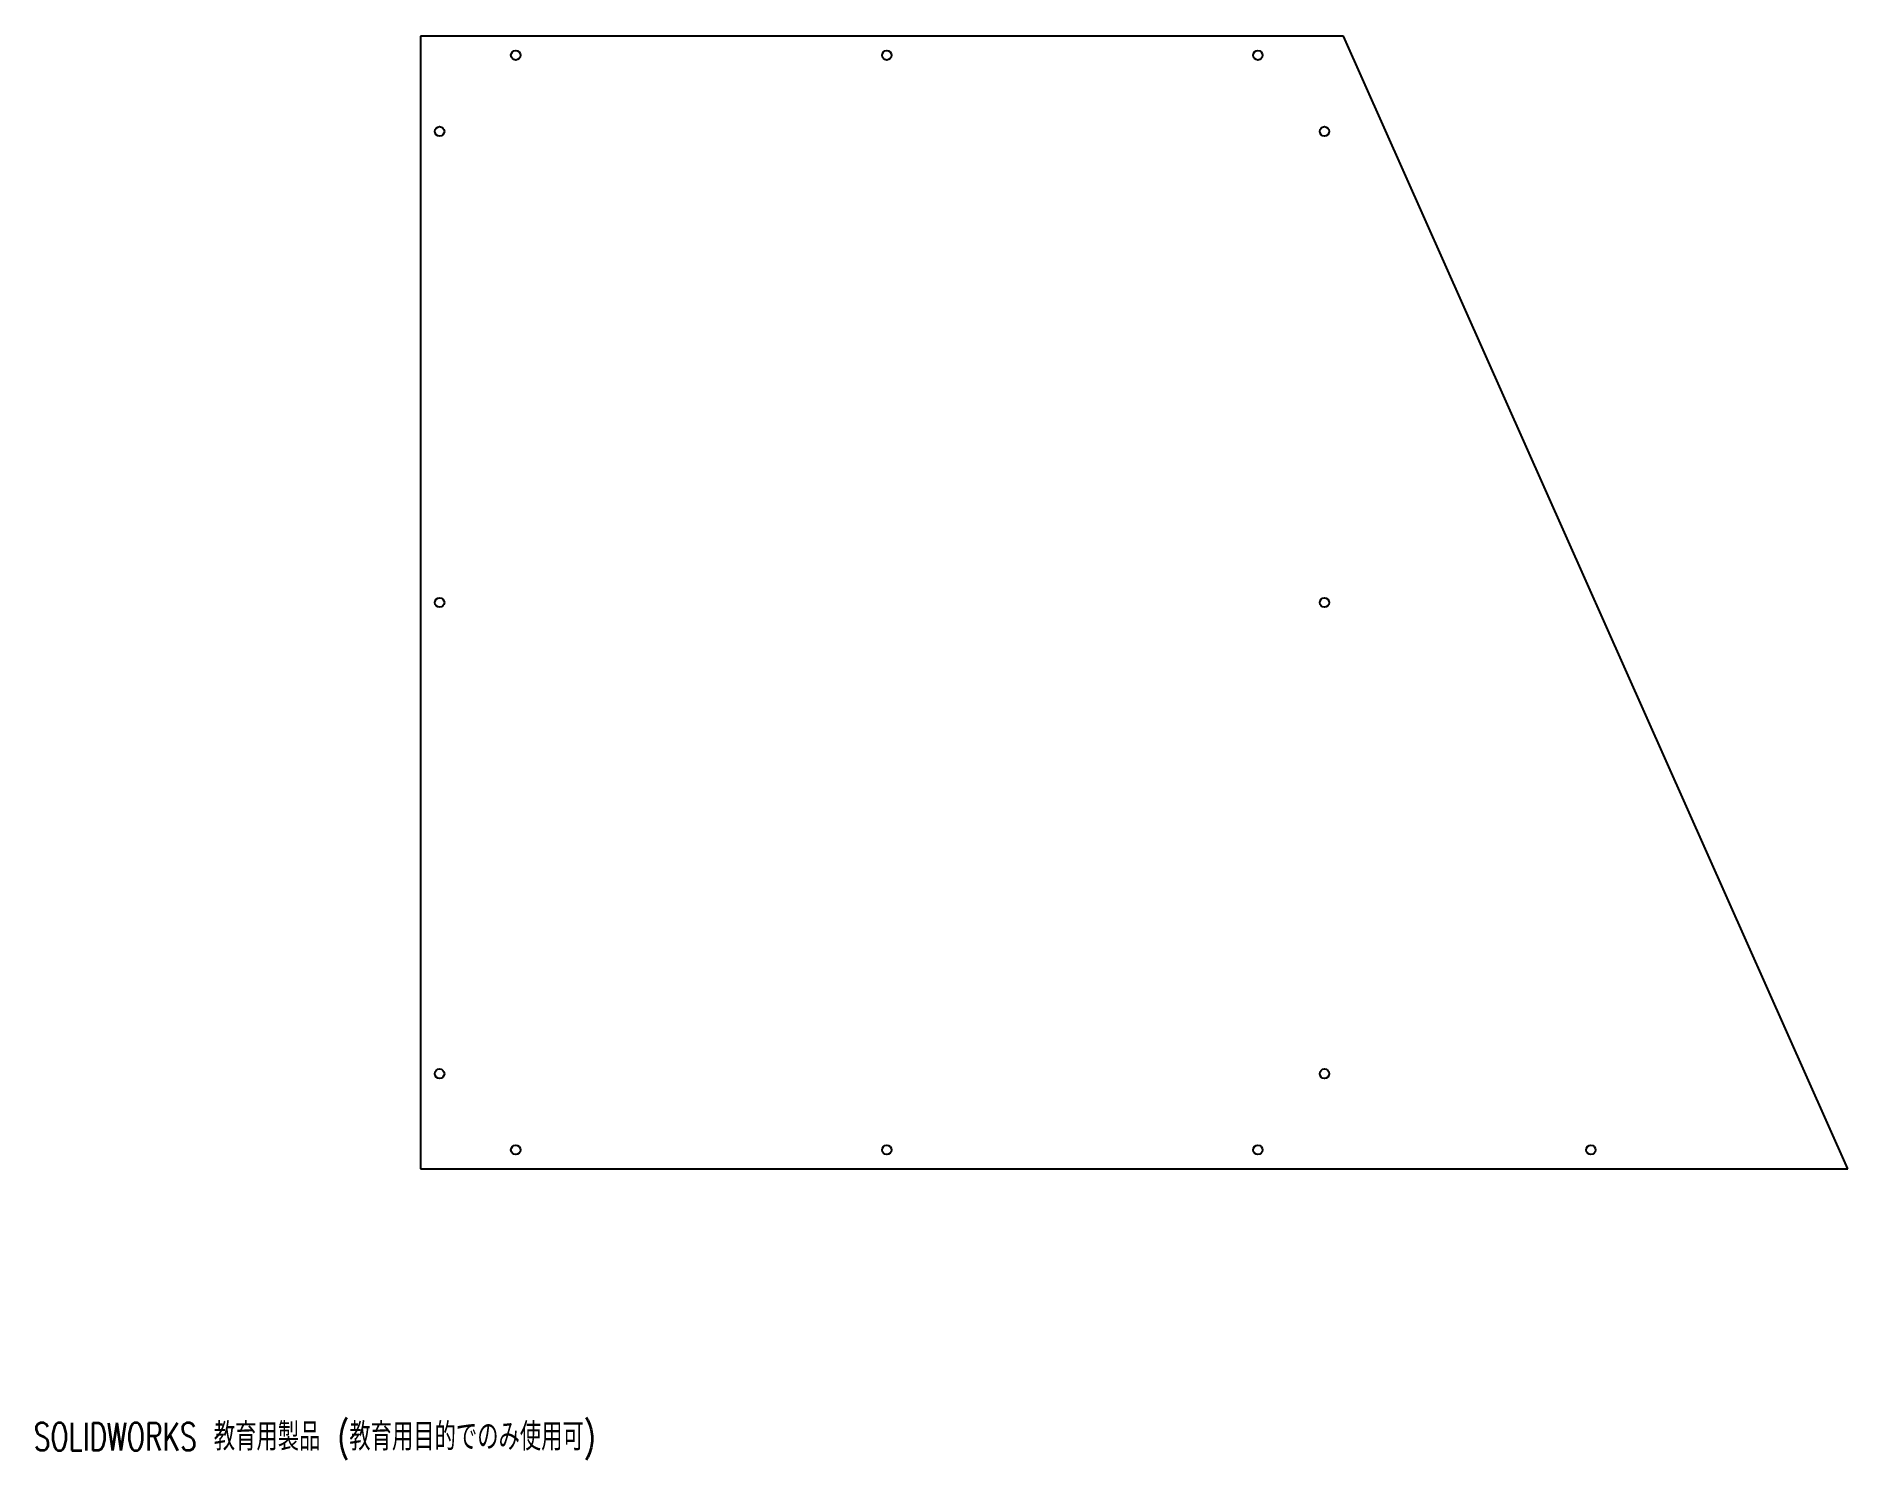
# Model space of a CAD drawing. Header units: millimetres. Extents: x 1 to 953, y -1 to 747.
import ezdxf

# ---------------------------------------------------------------- set-up
doc = ezdxf.new("R2010")
doc.units = ezdxf.units.MM
doc.styles.add('SLDTEXTSTYLE0', font='TXT', dxfattribs={"width": 0.7, "bigfont": 'bigfont'})

msp = doc.modelspace()

# ---------------------------------------------------------------- linework, layer by layer
at = {"color": 7, "linetype": 'Continuous', "lineweight": 25}
for p, q in [((203.29, 747.15), (203.29, 152.15)), ((688.29, 747.15), (203.29, 747.15)), ((953.29, 152.15), (688.29, 747.15)), ((203.29, 152.15), (953.29, 152.15))]:
    msp.add_line(p, q, dxfattribs=at)
for centre in [(253.29, 737.15), (448.29, 737.15), (643.29, 737.15), (213.29, 697.15), (678.29, 697.15), (213.29, 449.65), (678.29, 449.65), (213.29, 202.15), (678.29, 202.15), (253.29, 162.15), (448.29, 162.15), (643.29, 162.15), (818.29, 162.15)]:
    msp.add_circle(centre, 2.5, dxfattribs=at)

# ---------------------------------------------------------------- texts
at = {"color": 7, "linetype": 'Continuous', "insert": (0, 18.76), "char_height": 14.5493, "attachment_point": 1, "style": 'SLDTEXTSTYLE0'}
msp.add_mtext('SOLIDWORKS 教育用製品 (教育用目的でのみ使用可)', dxfattribs=at)

doc.saveas('drawing.dxf')
